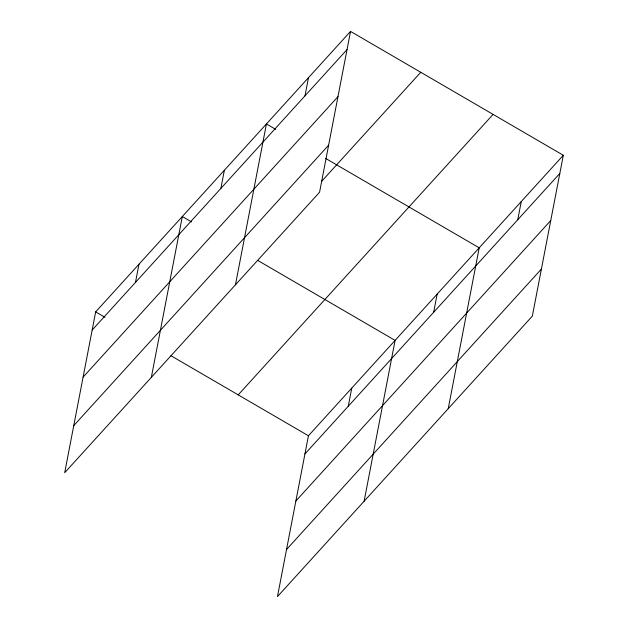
<?xml version="1.0" encoding="UTF-8"?>
<svg xmlns="http://www.w3.org/2000/svg" width="628" height="628" viewBox="0 0 628 628"><rect width="100%" height="100%" fill="white"/><g stroke="black" fill="none" stroke-linecap="round" stroke-linejoin="round"><path stroke-width="0.94" d="M350.534 31.4L95.66 311.888L64.684 472.727L319.566 192.239L350.534 31.4L563.316 155.273L532.34 316.112L277.466 596.6L308.434 435.761L563.316 155.273M135.483 282.388L138.984 264.207M151.34 377.365L182.316 216.527L191.619 221.943M220.868 188.424L224.369 170.243M235.453 284.806L266.429 123.959L275.731 129.376M304.98 95.856L308.481 77.684M348.265 406.253L351.766 388.073M364.122 501.23L395.098 340.392L257.582 260.337M433.65 312.289L437.151 294.108M448.235 408.671L479.203 247.832L325.642 158.437M517.762 219.729L521.264 201.549M92.159 330.069L347.033 49.581M83.092 377.145L337.966 96.657M73.751 425.651L328.632 145.162M321.528 181.468L420.752 72.275M238.216 394.879L493.098 114.39M304.933 453.942L559.815 173.446M295.866 501.018L550.748 220.53M286.533 549.524L541.407 269.035M95.66 311.888L104.962 317.305M170.918 355.707L308.434 435.761"/></g></svg>
